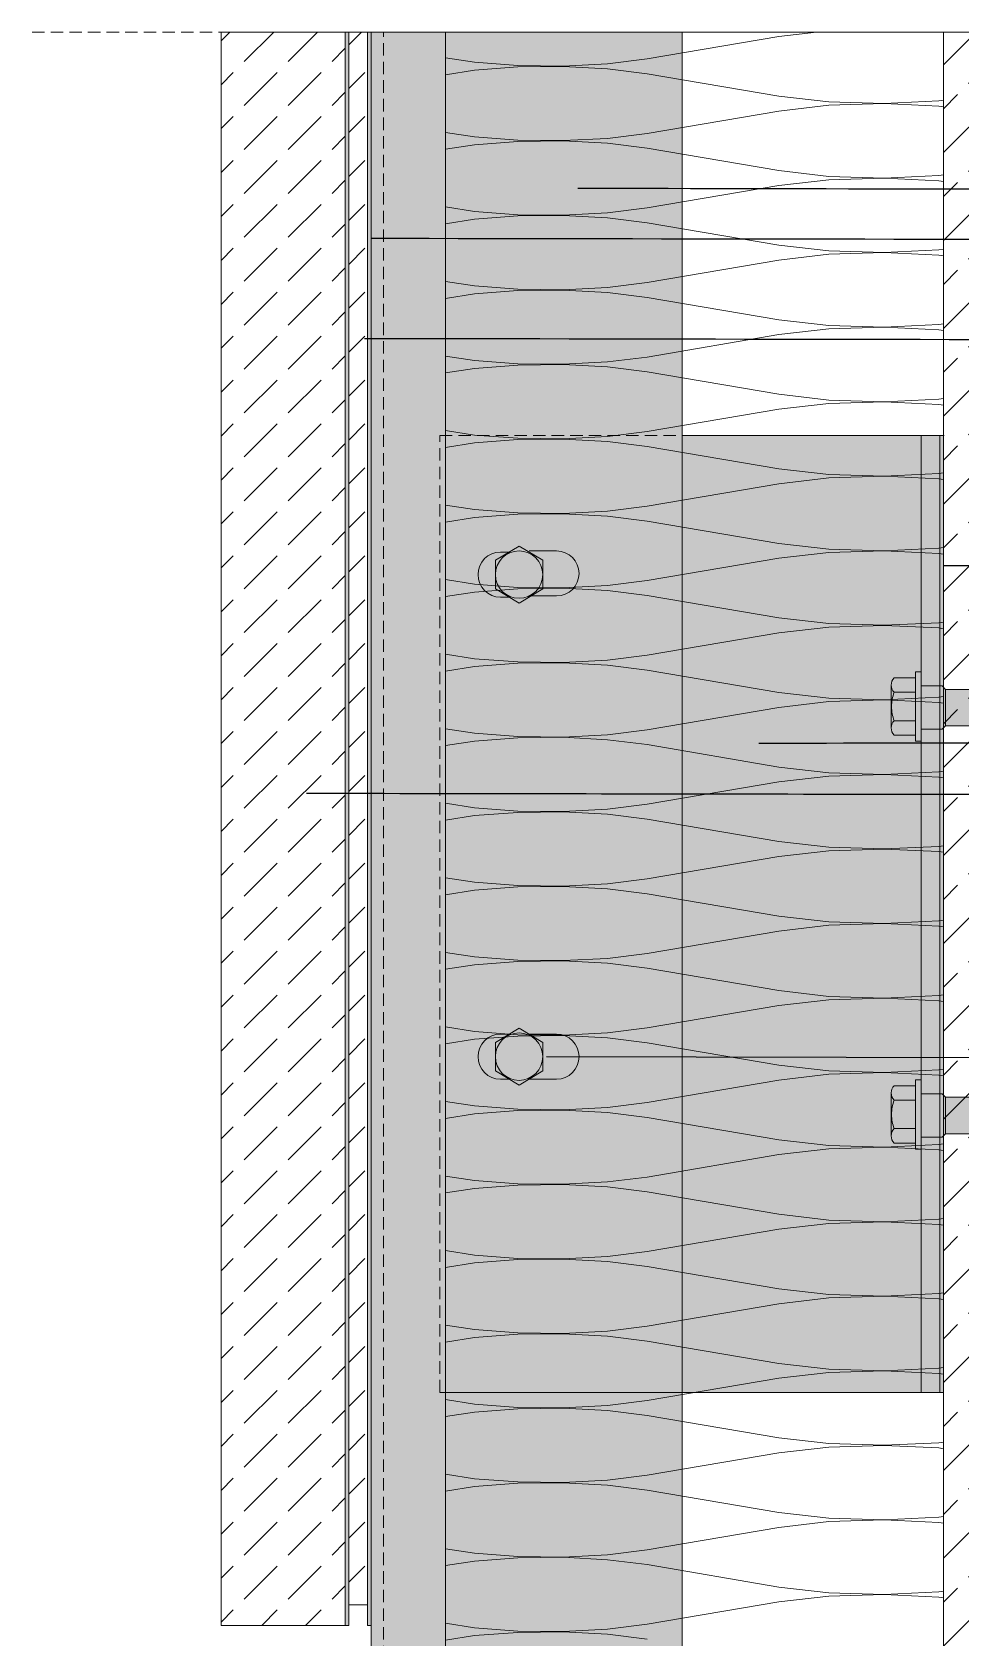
# Model space of a CAD drawing. Extents: x -106882 to -43002, y 22119 to 47619.
# Drawn here: x -47576 to -46080, y 37909 to 40494 of the extents above; entities that cross this region are included whole.
import ezdxf

# ---------------------------------------------------------------- set-up
doc = ezdxf.new("R2010")
doc.units = 0
doc.header["$MEASUREMENT"] = 0
doc.linetypes.add('Hidden Line', pattern=[30, 20, -10])
for name, color, linetype, lineweight, true_color in [('2D - Ogólne_Pen_No__2', 7, 'Continuous', 15, 0x7f7f7f), ('2D Drafting - General_Pen_No__141', 7, 'Continuous', 0, 0xe8e8e8), ('2D Drafting - General_Pen_No__2', 7, 'Continuous', 15, 0x7f7f7f), ('2D Drafting - General_Pen_No__5', 7, 'Continuous', 25, 0x40a5ff), ('2D Drafting - General_Pen_No__61', 7, 'Continuous', 20, 0x6a6a6a), ('2D Drafting - General_Pen_No__81', 7, 'Continuous', 20, 0x6a6a6a), ('Annotation - Label_Pen_No__5', 7, 'Continuous', 25, 0x40a5ff)]:
    doc.layers.add(name, color=color, linetype=linetype, lineweight=lineweight, true_color=true_color)
doc.layers.add('2D Drafting - General_Pen_No__101', color=8, linetype='Continuous', lineweight=13)
doc.layers.add('2D Drafting - General_Pen_No__121', color=255, linetype='Continuous', lineweight=0)
doc.dimstyles.new('GENERATED_STYLE__3', dxfattribs={"dimtxt": 0.18, "dimasz": 91.2, "dimexe": 0.18, "dimexo": 0.0625, "dimgap": 0.09, "dimtad": 0, "dimtih": 1, "dimtoh": 1, "dimdec": 4, "dimzin": 0, "dimdsep": 46, "dimcen": 0.09, "dimadec": 0, "dimazin": 0, "dimtfac": 1, "dimtdec": 4, "dimtmove": 0, "dimatfit": 3, "dimldrblk": 'ARROWHEAD_5', "dimfxl": 0, "dimtolj": 1, "dimtzin": 0, "dimarcsym": 0})
pattern_1 = [(45, (0, 0), (-70.71068, 70.71068), [75, -25]), (45, (7e-15, 70.71), (-70.71068, 70.71068), [75, -25])]

# ---------------------------------------------------------------- blocks, each defined once
blk = doc.blocks.new('*X4')
at = {"layer": '2D Drafting - General_Pen_No__61', "linetype": 'Continuous'}
for p, q in [((-46373.4, 40487), (-46585.7, 40451)), ((-46313.1, 40494), (-46373.4, 40487)), ((-46108.5, 40493.7), (-46110.4, 40494)), ((-46910.3, 40452.6), (-46863.6, 40445.4)), ((-46863.6, 40432.7), (-46910.3, 40425.4)), ((-46863.6, 40445.4), (-46794.2, 40440.1)), ((-46794.2, 40438), (-46863.6, 40432.7)), ((-46794.2, 40440.1), (-46721.1, 40439.3)), ((-46721.1, 40438.8), (-46794.2, 40438)), ((-46721.1, 40439.3), (-46649.8, 40443)), ((-46649.8, 40435), (-46721.1, 40438.8)), ((-46649.8, 40443), (-46585.7, 40451)), ((-46585.7, 40427), (-46649.8, 40435)), ((-46373.4, 40391), (-46585.7, 40427)), ((-46373.4, 40391), (-46293.3, 40381.8)), ((-46293.3, 40376.3), (-46373.4, 40367)), ((-46293.3, 40381.8), (-46204.1, 40379.1)), ((-46204.1, 40379), (-46293.3, 40376.3)), ((-46204.1, 40379.1), (-46116, 40383.3)), ((-46116, 40374.8), (-46204.1, 40379)), ((-46116, 40383.3), (-46108.5, 40384.3)), ((-46373.4, 40367), (-46585.7, 40331)), ((-46108.5, 40373.7), (-46116, 40374.8)), ((-46910.3, 40332.6), (-46863.6, 40325.4)), ((-46863.6, 40325.4), (-46794.2, 40320.1)), ((-46649.8, 40323), (-46585.7, 40331)), ((-46863.6, 40312.7), (-46910.3, 40305.4)), ((-46794.2, 40318), (-46863.6, 40312.7)), ((-46794.2, 40320.1), (-46721.1, 40319.3)), ((-46721.1, 40318.8), (-46794.2, 40318)), ((-46721.1, 40319.3), (-46649.8, 40323)), ((-46649.8, 40315), (-46721.1, 40318.8)), ((-46585.7, 40307), (-46649.8, 40315)), ((-46373.4, 40271), (-46585.7, 40307)), ((-46373.4, 40247), (-46585.7, 40211)), ((-46373.4, 40271), (-46293.3, 40261.8)), ((-46293.3, 40256.3), (-46373.4, 40247)), ((-46293.3, 40261.8), (-46204.1, 40259.1)), ((-46204.1, 40259), (-46293.3, 40256.3)), ((-46204.1, 40259.1), (-46116, 40263.3)), ((-46116, 40254.8), (-46204.1, 40259)), ((-46116, 40263.3), (-46108.5, 40264.3)), ((-46108.5, 40253.7), (-46116, 40254.8)), ((-46910.3, 40212.6), (-46863.6, 40205.4)), ((-46863.6, 40205.4), (-46794.2, 40200.1)), ((-46794.2, 40198), (-46863.6, 40192.7)), ((-46794.2, 40200.1), (-46721.1, 40199.3)), ((-46721.1, 40198.8), (-46794.2, 40198)), ((-46721.1, 40199.3), (-46649.8, 40203)), ((-46649.8, 40195), (-46721.1, 40198.8)), ((-46649.8, 40203), (-46585.7, 40211)), ((-46585.7, 40187), (-46649.8, 40195)), ((-46863.6, 40192.7), (-46910.3, 40185.4)), ((-46373.4, 40151), (-46585.7, 40187)), ((-46373.4, 40151), (-46293.3, 40141.8)), ((-46204.1, 40139.1), (-46116, 40143.3)), ((-46116, 40143.3), (-46108.5, 40144.3)), ((-46373.4, 40127), (-46585.7, 40091)), ((-46293.3, 40136.3), (-46373.4, 40127)), ((-46293.3, 40141.8), (-46204.1, 40139.1)), ((-46204.1, 40139), (-46293.3, 40136.3)), ((-46116, 40134.8), (-46204.1, 40139)), ((-46108.5, 40133.7), (-46116, 40134.8)), ((-46910.3, 40092.6), (-46863.6, 40085.4)), ((-46863.6, 40072.7), (-46910.3, 40065.4)), ((-46863.6, 40085.4), (-46794.2, 40080.1)), ((-46794.2, 40078), (-46863.6, 40072.7)), ((-46794.2, 40080.1), (-46721.1, 40079.3)), ((-46721.1, 40078.8), (-46794.2, 40078)), ((-46721.1, 40079.3), (-46649.8, 40083)), ((-46649.8, 40075), (-46721.1, 40078.8)), ((-46649.8, 40083), (-46585.7, 40091)), ((-46585.7, 40067), (-46649.8, 40075)), ((-46373.4, 40031), (-46585.7, 40067)), ((-46373.4, 40031), (-46293.3, 40021.8)), ((-46293.3, 40016.3), (-46373.4, 40007)), ((-46293.3, 40021.8), (-46204.1, 40019.1)), ((-46204.1, 40019), (-46293.3, 40016.3)), ((-46204.1, 40019.1), (-46116, 40023.3)), ((-46116, 40014.8), (-46204.1, 40019)), ((-46116, 40023.3), (-46108.5, 40024.3)), ((-46108.5, 40013.7), (-46116, 40014.8)), ((-46373.4, 40007), (-46585.7, 39971)), ((-46910.3, 39972.6), (-46863.6, 39965.4)), ((-46863.6, 39965.4), (-46794.2, 39960.1)), ((-46721.1, 39959.3), (-46649.8, 39963)), ((-46649.8, 39963), (-46585.7, 39971)), ((-46863.6, 39952.7), (-46910.3, 39945.4)), ((-46794.2, 39958), (-46863.6, 39952.7)), ((-46794.2, 39960.1), (-46721.1, 39959.3)), ((-46721.1, 39958.8), (-46794.2, 39958)), ((-46649.8, 39955), (-46721.1, 39958.8)), ((-46585.7, 39947), (-46649.8, 39955)), ((-46373.4, 39911), (-46585.7, 39947)), ((-46373.4, 39911), (-46293.3, 39901.8)), ((-46373.4, 39887), (-46585.7, 39851)), ((-46293.3, 39896.3), (-46373.4, 39887)), ((-46293.3, 39901.8), (-46204.1, 39899.1)), ((-46204.1, 39899), (-46293.3, 39896.3)), ((-46204.1, 39899.1), (-46116, 39903.3)), ((-46116, 39894.8), (-46204.1, 39899)), ((-46116, 39903.3), (-46108.5, 39904.3)), ((-46108.5, 39893.7), (-46116, 39894.8)), ((-46910.3, 39852.6), (-46863.6, 39845.4)), ((-46863.6, 39845.4), (-46794.2, 39840.1)), ((-46794.2, 39838), (-46863.6, 39832.7)), ((-46794.2, 39840.1), (-46721.1, 39839.3)), ((-46721.1, 39838.8), (-46794.2, 39838)), ((-46721.1, 39839.3), (-46649.8, 39843)), ((-46649.8, 39835), (-46721.1, 39838.8)), ((-46649.8, 39843), (-46585.7, 39851)), ((-46585.7, 39827), (-46649.8, 39835)), ((-46863.6, 39832.7), (-46910.3, 39825.4)), ((-46373.4, 39791), (-46585.7, 39827)), ((-46373.4, 39791), (-46293.3, 39781.8)), ((-46293.3, 39781.8), (-46204.1, 39779.1)), ((-46204.1, 39779.1), (-46116, 39783.3)), ((-46116, 39783.3), (-46108.5, 39784.3)), ((-46373.4, 39767), (-46585.7, 39731)), ((-46293.3, 39776.3), (-46373.4, 39767)), ((-46204.1, 39779), (-46293.3, 39776.3)), ((-46116, 39774.8), (-46204.1, 39779)), ((-46108.5, 39773.7), (-46116, 39774.8)), ((-46910.3, 39732.6), (-46863.6, 39725.4)), ((-46649.8, 39723), (-46585.7, 39731)), ((-46863.6, 39712.7), (-46910.3, 39705.4)), ((-46863.6, 39725.4), (-46794.2, 39720.1)), ((-46794.2, 39718), (-46863.6, 39712.7)), ((-46794.2, 39720.1), (-46721.1, 39719.3)), ((-46721.1, 39718.8), (-46794.2, 39718)), ((-46721.1, 39719.3), (-46649.8, 39723)), ((-46649.8, 39715), (-46721.1, 39718.8)), ((-46585.7, 39707), (-46649.8, 39715)), ((-46373.4, 39671), (-46585.7, 39707)), ((-46373.4, 39671), (-46293.3, 39661.8)), ((-46293.3, 39656.3), (-46373.4, 39647)), ((-46293.3, 39661.8), (-46204.1, 39659.1)), ((-46204.1, 39659), (-46293.3, 39656.3)), ((-46204.1, 39659.1), (-46116, 39663.3)), ((-46116, 39654.8), (-46204.1, 39659)), ((-46116, 39663.3), (-46108.5, 39664.3)), ((-46108.5, 39653.7), (-46116, 39654.8)), ((-46373.4, 39647), (-46585.7, 39611)), ((-46910.3, 39612.6), (-46863.6, 39605.4)), ((-46863.6, 39605.4), (-46794.2, 39600.1)), ((-46721.1, 39599.3), (-46649.8, 39603)), ((-46649.8, 39603), (-46585.7, 39611)), ((-46863.6, 39592.7), (-46910.3, 39585.4)), ((-46794.2, 39598), (-46863.6, 39592.7)), ((-46794.2, 39600.1), (-46721.1, 39599.3)), ((-46721.1, 39598.8), (-46794.2, 39598)), ((-46649.8, 39595), (-46721.1, 39598.8)), ((-46585.7, 39587), (-46649.8, 39595)), ((-46373.4, 39551), (-46585.7, 39587)), ((-46373.4, 39551), (-46293.3, 39541.8)), ((-46373.4, 39527), (-46585.7, 39491)), ((-46293.3, 39536.3), (-46373.4, 39527)), ((-46293.3, 39541.8), (-46204.1, 39539.1)), ((-46204.1, 39539), (-46293.3, 39536.3)), ((-46204.1, 39539.1), (-46116, 39543.3)), ((-46116, 39534.8), (-46204.1, 39539)), ((-46116, 39543.3), (-46108.5, 39544.3)), ((-46108.5, 39533.7), (-46116, 39534.8)), ((-46910.3, 39492.6), (-46863.6, 39485.4)), ((-46863.6, 39472.7), (-46910.3, 39465.4)), ((-46863.6, 39485.4), (-46794.2, 39480.1)), ((-46794.2, 39478), (-46863.6, 39472.7)), ((-46794.2, 39480.1), (-46721.1, 39479.3)), ((-46721.1, 39478.8), (-46794.2, 39478)), ((-46721.1, 39479.3), (-46649.8, 39483)), ((-46649.8, 39475), (-46721.1, 39478.8)), ((-46649.8, 39483), (-46585.7, 39491)), ((-46585.7, 39467), (-46649.8, 39475)), ((-46373.4, 39431), (-46585.7, 39467)), ((-46373.4, 39431), (-46293.3, 39421.8)), ((-46293.3, 39421.8), (-46204.1, 39419.1)), ((-46204.1, 39419.1), (-46116, 39423.3)), ((-46116, 39423.3), (-46108.5, 39424.3)), ((-46373.4, 39407), (-46585.7, 39371)), ((-46293.3, 39416.3), (-46373.4, 39407)), ((-46204.1, 39419), (-46293.3, 39416.3)), ((-46116, 39414.8), (-46204.1, 39419)), ((-46108.5, 39413.7), (-46116, 39414.8)), ((-46910.3, 39372.6), (-46863.6, 39365.4)), ((-46649.8, 39363), (-46585.7, 39371)), ((-46863.6, 39352.7), (-46910.3, 39345.4)), ((-46863.6, 39365.4), (-46794.2, 39360.1)), ((-46794.2, 39358), (-46863.6, 39352.7)), ((-46794.2, 39360.1), (-46721.1, 39359.3)), ((-46721.1, 39358.8), (-46794.2, 39358)), ((-46721.1, 39359.3), (-46649.8, 39363)), ((-46649.8, 39355), (-46721.1, 39358.8)), ((-46585.7, 39347), (-46649.8, 39355)), ((-46373.4, 39311), (-46585.7, 39347)), ((-46373.4, 39311), (-46293.3, 39301.8)), ((-46293.3, 39296.3), (-46373.4, 39287)), ((-46293.3, 39301.8), (-46204.1, 39299.1)), ((-46204.1, 39299), (-46293.3, 39296.3)), ((-46204.1, 39299.1), (-46116, 39303.3)), ((-46116, 39294.8), (-46204.1, 39299)), ((-46116, 39303.3), (-46108.5, 39304.3)), ((-46108.5, 39293.7), (-46116, 39294.8)), ((-46373.4, 39287), (-46585.7, 39251)), ((-46910.3, 39252.6), (-46863.6, 39245.4)), ((-46863.6, 39245.4), (-46794.2, 39240.1)), ((-46794.2, 39240.1), (-46721.1, 39239.3)), ((-46721.1, 39238.8), (-46794.2, 39238)), ((-46721.1, 39239.3), (-46649.8, 39243)), ((-46649.8, 39235), (-46721.1, 39238.8)), ((-46649.8, 39243), (-46585.7, 39251)), ((-46863.6, 39232.7), (-46910.3, 39225.4)), ((-46794.2, 39238), (-46863.6, 39232.7)), ((-46585.7, 39227), (-46649.8, 39235)), ((-46373.4, 39191), (-46585.7, 39227)), ((-46373.4, 39191), (-46293.3, 39181.8)), ((-46373.4, 39167), (-46585.7, 39131)), ((-46293.3, 39176.3), (-46373.4, 39167)), ((-46293.3, 39181.8), (-46204.1, 39179.1)), ((-46204.1, 39179), (-46293.3, 39176.3)), ((-46204.1, 39179.1), (-46116, 39183.3)), ((-46116, 39174.8), (-46204.1, 39179)), ((-46116, 39183.3), (-46108.5, 39184.3)), ((-46108.5, 39173.7), (-46116, 39174.8)), ((-46910.3, 39132.6), (-46863.6, 39125.4)), ((-46863.6, 39112.7), (-46910.3, 39105.4)), ((-46863.6, 39125.4), (-46794.2, 39120.1)), ((-46794.2, 39118), (-46863.6, 39112.7)), ((-46794.2, 39120.1), (-46721.1, 39119.3)), ((-46721.1, 39118.8), (-46794.2, 39118)), ((-46721.1, 39119.3), (-46649.8, 39123)), ((-46649.8, 39115), (-46721.1, 39118.8)), ((-46649.8, 39123), (-46585.7, 39131)), ((-46585.7, 39107), (-46649.8, 39115)), ((-46373.4, 39071), (-46585.7, 39107)), ((-46373.4, 39071), (-46293.3, 39061.8)), ((-46293.3, 39061.8), (-46204.1, 39059.1)), ((-46204.1, 39059), (-46293.3, 39056.3)), ((-46204.1, 39059.1), (-46116, 39063.3)), ((-46116, 39054.8), (-46204.1, 39059)), ((-46116, 39063.3), (-46108.5, 39064.3)), ((-46373.4, 39047), (-46585.7, 39011)), ((-46293.3, 39056.3), (-46373.4, 39047)), ((-46108.5, 39053.7), (-46116, 39054.8)), ((-46910.3, 39012.6), (-46863.6, 39005.4)), ((-46649.8, 39003), (-46585.7, 39011)), ((-46863.6, 38992.7), (-46910.3, 38985.4)), ((-46863.6, 39005.4), (-46794.2, 39000.1)), ((-46794.2, 38998), (-46863.6, 38992.7)), ((-46794.2, 39000.1), (-46721.1, 38999.3)), ((-46721.1, 38998.8), (-46794.2, 38998)), ((-46721.1, 38999.3), (-46649.8, 39003)), ((-46649.8, 38995), (-46721.1, 38998.8)), ((-46585.7, 38987), (-46649.8, 38995)), ((-46373.4, 38951), (-46585.7, 38987)), ((-46373.4, 38951), (-46293.3, 38941.8)), ((-46293.3, 38936.3), (-46373.4, 38927)), ((-46293.3, 38941.8), (-46204.1, 38939.1)), ((-46204.1, 38939), (-46293.3, 38936.3)), ((-46204.1, 38939.1), (-46116, 38943.3)), ((-46116, 38934.8), (-46204.1, 38939)), ((-46116, 38943.3), (-46108.5, 38944.3)), ((-46108.5, 38933.7), (-46116, 38934.8)), ((-46373.4, 38927), (-46585.7, 38891)), ((-46910.3, 38892.6), (-46863.6, 38885.4)), ((-46863.6, 38885.4), (-46794.2, 38880.1)), ((-46794.2, 38878), (-46863.6, 38872.7)), ((-46794.2, 38880.1), (-46721.1, 38879.3)), ((-46721.1, 38878.8), (-46794.2, 38878)), ((-46721.1, 38879.3), (-46649.8, 38883)), ((-46649.8, 38875), (-46721.1, 38878.8)), ((-46649.8, 38883), (-46585.7, 38891)), ((-46863.6, 38872.7), (-46910.3, 38865.4)), ((-46585.7, 38867), (-46649.8, 38875)), ((-46373.4, 38831), (-46585.7, 38867)), ((-46373.4, 38831), (-46293.3, 38821.8)), ((-46373.4, 38807), (-46585.7, 38771)), ((-46293.3, 38816.3), (-46373.4, 38807)), ((-46293.3, 38821.8), (-46204.1, 38819.1)), ((-46204.1, 38819), (-46293.3, 38816.3)), ((-46204.1, 38819.1), (-46116, 38823.3)), ((-46116, 38814.8), (-46204.1, 38819)), ((-46116, 38823.3), (-46108.5, 38824.3)), ((-46108.5, 38813.7), (-46116, 38814.8)), ((-46910.3, 38772.6), (-46863.6, 38765.4)), ((-46863.6, 38752.7), (-46910.3, 38745.4)), ((-46863.6, 38765.4), (-46794.2, 38760.1)), ((-46794.2, 38758), (-46863.6, 38752.7)), ((-46794.2, 38760.1), (-46721.1, 38759.3)), ((-46721.1, 38758.8), (-46794.2, 38758)), ((-46721.1, 38759.3), (-46649.8, 38763)), ((-46649.8, 38755), (-46721.1, 38758.8)), ((-46649.8, 38763), (-46585.7, 38771)), ((-46585.7, 38747), (-46649.8, 38755)), ((-46373.4, 38711), (-46585.7, 38747)), ((-46373.4, 38711), (-46293.3, 38701.8)), ((-46293.3, 38696.3), (-46373.4, 38687)), ((-46293.3, 38701.8), (-46204.1, 38699.1)), ((-46204.1, 38699), (-46293.3, 38696.3)), ((-46204.1, 38699.1), (-46116, 38703.3)), ((-46116, 38694.8), (-46204.1, 38699)), ((-46116, 38703.3), (-46108.5, 38704.3)), ((-46373.4, 38687), (-46585.7, 38651)), ((-46108.5, 38693.7), (-46116, 38694.8)), ((-46910.3, 38652.6), (-46863.6, 38645.4)), ((-46863.6, 38645.4), (-46794.2, 38640.1)), ((-46649.8, 38643), (-46585.7, 38651)), ((-46863.6, 38632.7), (-46910.3, 38625.4)), ((-46794.2, 38638), (-46863.6, 38632.7)), ((-46794.2, 38640.1), (-46721.1, 38639.3)), ((-46721.1, 38638.8), (-46794.2, 38638)), ((-46721.1, 38639.3), (-46649.8, 38643)), ((-46649.8, 38635), (-46721.1, 38638.8)), ((-46585.7, 38627), (-46649.8, 38635)), ((-46373.4, 38591), (-46585.7, 38627)), ((-46373.4, 38567), (-46585.7, 38531)), ((-46373.4, 38591), (-46293.3, 38581.8)), ((-46293.3, 38576.3), (-46373.4, 38567)), ((-46293.3, 38581.8), (-46204.1, 38579.1)), ((-46204.1, 38579), (-46293.3, 38576.3)), ((-46204.1, 38579.1), (-46116, 38583.3)), ((-46116, 38574.8), (-46204.1, 38579)), ((-46116, 38583.3), (-46108.5, 38584.3)), ((-46108.5, 38573.7), (-46116, 38574.8)), ((-46910.3, 38532.6), (-46863.6, 38525.4)), ((-46863.6, 38525.4), (-46794.2, 38520.1)), ((-46794.2, 38518), (-46863.6, 38512.7)), ((-46794.2, 38520.1), (-46721.1, 38519.3)), ((-46721.1, 38518.8), (-46794.2, 38518)), ((-46721.1, 38519.3), (-46649.8, 38523)), ((-46649.8, 38515), (-46721.1, 38518.8)), ((-46649.8, 38523), (-46585.7, 38531)), ((-46585.7, 38507), (-46649.8, 38515)), ((-46863.6, 38512.7), (-46910.3, 38505.4)), ((-46373.4, 38471), (-46585.7, 38507)), ((-46373.4, 38471), (-46293.3, 38461.8)), ((-46204.1, 38459.1), (-46116, 38463.3)), ((-46116, 38463.3), (-46108.5, 38464.3)), ((-46373.4, 38447), (-46585.7, 38411)), ((-46293.3, 38456.3), (-46373.4, 38447)), ((-46293.3, 38461.8), (-46204.1, 38459.1)), ((-46204.1, 38459), (-46293.3, 38456.3)), ((-46116, 38454.8), (-46204.1, 38459)), ((-46108.5, 38453.7), (-46116, 38454.8)), ((-46910.3, 38412.6), (-46863.6, 38405.4)), ((-46863.6, 38392.7), (-46910.3, 38385.4)), ((-46863.6, 38405.4), (-46794.2, 38400.1)), ((-46794.2, 38398), (-46863.6, 38392.7)), ((-46794.2, 38400.1), (-46721.1, 38399.3)), ((-46721.1, 38398.8), (-46794.2, 38398)), ((-46721.1, 38399.3), (-46649.8, 38403)), ((-46649.8, 38395), (-46721.1, 38398.8)), ((-46649.8, 38403), (-46585.7, 38411)), ((-46585.7, 38387), (-46649.8, 38395)), ((-46373.4, 38351), (-46585.7, 38387)), ((-46373.4, 38351), (-46293.3, 38341.8)), ((-46293.3, 38336.3), (-46373.4, 38327)), ((-46293.3, 38341.8), (-46204.1, 38339.1)), ((-46204.1, 38339), (-46293.3, 38336.3)), ((-46204.1, 38339.1), (-46116, 38343.3)), ((-46116, 38334.8), (-46204.1, 38339)), ((-46116, 38343.3), (-46108.5, 38344.3)), ((-46108.5, 38333.7), (-46116, 38334.8)), ((-46373.4, 38327), (-46585.7, 38291)), ((-46910.3, 38292.6), (-46863.6, 38285.4)), ((-46863.6, 38285.4), (-46794.2, 38280.1)), ((-46721.1, 38279.3), (-46649.8, 38283)), ((-46649.8, 38283), (-46585.7, 38291)), ((-46863.6, 38272.7), (-46910.3, 38265.4)), ((-46794.2, 38278), (-46863.6, 38272.7)), ((-46794.2, 38280.1), (-46721.1, 38279.3)), ((-46721.1, 38278.8), (-46794.2, 38278)), ((-46649.8, 38275), (-46721.1, 38278.8)), ((-46585.7, 38267), (-46649.8, 38275)), ((-46373.4, 38231), (-46585.7, 38267)), ((-46373.4, 38231), (-46293.3, 38221.8)), ((-46373.4, 38207), (-46585.7, 38171)), ((-46293.3, 38216.3), (-46373.4, 38207)), ((-46293.3, 38221.8), (-46204.1, 38219.1)), ((-46204.1, 38219), (-46293.3, 38216.3)), ((-46204.1, 38219.1), (-46116, 38223.3)), ((-46116, 38214.8), (-46204.1, 38219)), ((-46116, 38223.3), (-46108.5, 38224.3)), ((-46108.5, 38213.7), (-46116, 38214.8)), ((-46910.3, 38172.6), (-46863.6, 38165.4)), ((-46863.6, 38165.4), (-46794.2, 38160.1)), ((-46794.2, 38158), (-46863.6, 38152.7)), ((-46794.2, 38160.1), (-46721.1, 38159.3)), ((-46721.1, 38158.8), (-46794.2, 38158)), ((-46721.1, 38159.3), (-46649.8, 38163)), ((-46649.8, 38155), (-46721.1, 38158.8)), ((-46649.8, 38163), (-46585.7, 38171)), ((-46585.7, 38147), (-46649.8, 38155)), ((-46863.6, 38152.7), (-46910.3, 38145.4)), ((-46373.4, 38111), (-46585.7, 38147)), ((-46373.4, 38111), (-46293.3, 38101.8)), ((-46293.3, 38101.8), (-46204.1, 38099.1)), ((-46204.1, 38099.1), (-46116, 38103.3)), ((-46116, 38103.3), (-46108.5, 38104.3)), ((-46373.4, 38087), (-46585.7, 38051)), ((-46293.3, 38096.3), (-46373.4, 38087)), ((-46204.1, 38099), (-46293.3, 38096.3)), ((-46116, 38094.8), (-46204.1, 38099)), ((-46108.5, 38093.7), (-46116, 38094.8)), ((-46910.3, 38052.6), (-46863.6, 38045.4)), ((-46649.8, 38043), (-46585.7, 38051)), ((-46863.6, 38032.7), (-46910.3, 38025.4)), ((-46863.6, 38045.4), (-46794.2, 38040.1)), ((-46794.2, 38038), (-46863.6, 38032.7)), ((-46794.2, 38040.1), (-46721.1, 38039.3)), ((-46721.1, 38038.8), (-46794.2, 38038)), ((-46721.1, 38039.3), (-46649.8, 38043)), ((-46649.8, 38035), (-46721.1, 38038.8)), ((-46585.7, 38027), (-46649.8, 38035)), ((-46373.4, 37991), (-46585.7, 38027)), ((-46373.4, 37991), (-46293.3, 37981.8)), ((-46293.3, 37976.3), (-46373.4, 37967)), ((-46293.3, 37981.8), (-46204.1, 37979.1)), ((-46204.1, 37979), (-46293.3, 37976.3)), ((-46204.1, 37979.1), (-46116, 37983.3)), ((-46116, 37974.8), (-46204.1, 37979)), ((-46116, 37983.3), (-46108.5, 37984.3)), ((-46108.5, 37973.7), (-46116, 37974.8)), ((-46373.4, 37967), (-46585.7, 37931)), ((-46910.3, 37932.6), (-46863.6, 37925.4)), ((-46863.6, 37925.4), (-46794.2, 37920.1)), ((-46721.1, 37919.3), (-46649.8, 37923)), ((-46649.8, 37923), (-46585.7, 37931)), ((-46863.6, 37912.7), (-46910.3, 37905.4)), ((-46794.2, 37918), (-46863.6, 37912.7)), ((-46794.2, 37920.1), (-46721.1, 37919.3)), ((-46721.1, 37918.8), (-46794.2, 37918)), ((-46649.8, 37915), (-46721.1, 37918.8)), ((-46585.7, 37907), (-46649.8, 37915))]:
    blk.add_line(p, q, dxfattribs=at)
blk = doc.blocks.new('Fill_2')
at = {"layer": '2D Drafting - General_Pen_No__2', "linetype": 'Continuous'}
for p, q in [((-46910.3, 40494), (-46910.3, 36774.4)), ((-46108.5, 40494), (-46910.3, 40494)), ((-46108.5, 36774.4), (-46108.5, 40494))]:
    blk.add_line(p, q, dxfattribs=at)
at = {"layer": '2D Drafting - General_Pen_No__61', "linetype": 'Continuous'}
blk.add_blockref('*X4', (0, 0), dxfattribs=at)
blk = doc.blocks.new('ARROWHEAD_5')
at = {"color": 0, "linetype": 'Continuous', "lineweight": 0}
blk.add_line((0, 0), (-1, 0), dxfattribs=at)
blk.add_solid([(-1, 0.2679), (0, 0), (-1, -0.2679), (-1, 0.2679)], dxfattribs=at)

msp = doc.modelspace()

# ---------------------------------------------------------------- hatches: boundary and pattern name
at = {"layer": '2D Drafting - General_Pen_No__101', "linetype": 'Continuous'}
for points in [[(-47071.91, 40494), (-47071.91, 37929.12), (-47066.12, 37929.12), (-47066.12, 40494)], [(-47036.12, 40494), (-47036.12, 37929.12), (-47030.34, 37929.12), (-47030.34, 40494)], [(-47030.34, 40494), (-47036.12, 40494), (-47036.12, 37929.12), (-47030.34, 37929.12)], [(-46114.28, 39844.92), (-46114.28, 38304.35), (-46108.5, 38304.35), (-46108.5, 39844.92)]]:
    msp.add_hatch(color=256, dxfattribs=at).paths.add_polyline_path(points, flags=0)
at = {"layer": '2D Drafting - General_Pen_No__121', "linetype": 'Continuous'}
for points in [[(-46153.6, 39431.34), (-46187.78, 39431.34, -0.4195601), (-46187.78, 39454.64), (-46153.6, 39454.64)], [(-46144.28, 39408.43), (-46144.28, 39352.51), (-46153.6, 39352.51), (-46153.6, 39408.43), (-46153.6, 39464.35), (-46144.28, 39464.35)], [(-46192.05, 39408.43, 0.092424), (-46187.78, 39385.52, 0.201281), (-46192.67, 39373.87), (-46192.67, 39442.99, 0.201281), (-46187.78, 39431.34, 0.092424)], [(-46153.6, 39385.52), (-46187.78, 39385.52, -0.092424), (-46192.05, 39408.43, -0.092424), (-46187.78, 39431.34), (-46153.6, 39431.34), (-46153.6, 39408.43)], [(-46144.28, 39371.75), (-46144.28, 39410.27), (-46144.28, 39441.43), (-46114.28, 39441.43), (-46114.28, 39407.35), (-46114.28, 39371.75)], [(-46114.28, 39371.75), (-46144.28, 39371.75), (-46144.28, 39410.27), (-46144.28, 39441.43), (-46114.28, 39441.43), (-46114.28, 39406.4)], [(-46114.28, 39371.75), (-46110.6, 39371.75), (-46105.18, 39377.17), (-46105.18, 39436.01), (-46110.6, 39441.43), (-46114.28, 39441.43)], [(-46105.18, 39377.17), (-46105.18, 39436.01), (-46055.44, 39436.01), (-46055.44, 39377.17)], [(-46153.6, 39362.22), (-46187.78, 39362.22, -0.4195601), (-46187.78, 39385.52), (-46153.6, 39385.52)], [(-46144.28, 38751.75), (-46144.28, 38695.83), (-46153.6, 38695.83), (-46153.6, 38751.75), (-46153.6, 38807.67), (-46144.28, 38807.67)], [(-46153.6, 38774.66), (-46187.78, 38774.66, -0.4195601), (-46187.78, 38797.96), (-46153.6, 38797.96)], [(-46192.05, 38751.75, 0.092424), (-46187.78, 38728.84, 0.201281), (-46192.67, 38717.19), (-46192.67, 38786.31, 0.201281), (-46187.78, 38774.66, 0.092424)], [(-46153.6, 38728.84), (-46187.78, 38728.84, -0.092424), (-46192.05, 38751.75, -0.092424), (-46187.78, 38774.66), (-46153.6, 38774.66), (-46153.6, 38751.75)], [(-46144.28, 38715.07), (-46144.28, 38751.75), (-46144.28, 38784.74), (-46114.28, 38784.74), (-46114.28, 38748.82), (-46114.28, 38715.07)], [(-46114.28, 38715.07), (-46144.28, 38715.07), (-46144.28, 38751.75), (-46144.28, 38784.74), (-46114.28, 38784.74), (-46114.28, 38747.87)], [(-46114.28, 38715.17), (-46114.28, 38784.74), (-46110.77, 38784.74), (-46110.77, 38715.17)], [(-46110.77, 38715.17), (-46110.77, 38784.74), (-46110.6, 38784.74), (-46105.18, 38779.33), (-46105.18, 38720.58), (-46110.6, 38715.17)], [(-46105.18, 38720.48), (-46105.18, 38779.33), (-46055.44, 38779.33), (-46055.44, 38720.48)], [(-46153.6, 38705.54), (-46187.78, 38705.54, -0.4195601), (-46187.78, 38728.84), (-46153.6, 38728.84)]]:
    msp.add_hatch(color=256, dxfattribs=at).paths.add_polyline_path(points, flags=0)
at = {"layer": '2D Drafting - General_Pen_No__141', "linetype": 'Continuous'}
for points in [[(-47030.34, 40494), (-47030.34, 37126.39), (-46529.28, 37126.39), (-46529.28, 39125.01), (-46529.28, 39266.52), (-46529.28, 39286.52), (-46529.28, 39413.17), (-46529.28, 40494)], [(-46529.28, 39844.92), (-46114.28, 39844.92), (-46114.28, 38304.35), (-46529.28, 38304.35)]]:
    msp.add_hatch(color=256, dxfattribs=at).paths.add_polyline_path(points, flags=0)
at = {"layer": '2D Drafting - General_Pen_No__5', "linetype": 'Continuous'}
h = msp.add_hatch(dxfattribs=at)
h.set_pattern_fill('Beton', color=256, style=0, pattern_type=2)
h.set_pattern_definition(pattern_1)
h.paths.add_polyline_path([(-47036.12, 37962.41), (-47066.12, 37962.41), (-47066.12, 40494), (-47036.12, 40494)], flags=0)
at = {"layer": '2D Drafting - General_Pen_No__81', "linetype": 'Continuous'}
h = msp.add_hatch(dxfattribs=at)
h.set_pattern_fill('Beton', color=256, style=0, pattern_type=2)
h.set_pattern_definition(pattern_1)
h.paths.add_polyline_path([(-47271.91, 40494), (-47071.91, 40494), (-47071.91, 37929.12), (-47271.91, 37929.12)], flags=0)
h = msp.add_hatch(dxfattribs=at)
h.set_pattern_fill('Solid___Dashed', color=256, style=0, pattern_type=2)
h.set_pattern_definition([(45, (0, 0), (-70.71068, 70.71068), []), (45, (-35.36, 35.36), (-70.71068, 70.71068), [75, -25])])
h.paths.add_polyline_path([(-46108.5, 40494), (-45781.37, 40494), (-45781.37, 36774.38), (-46108.5, 36774.38), (-46108.5, 39190.49), (-46108.5, 39294.63), (-46108.5, 39844.92), (-46108.5, 39942.27)], flags=0)

# ---------------------------------------------------------------- linework, layer by layer
at = {"layer": '2D - Ogólne_Pen_No__2', "linetype": 'Continuous'}
for p, q in [((-46114.28, 39441.43), (-46114.28, 39406.4)), ((-46110.6, 39441.43), (-46114.28, 39441.43)), ((-46105.18, 39436.01), (-46110.6, 39441.43)), ((-46055.44, 39436.01), (-46105.18, 39436.01)), ((-46105.18, 39436.01), (-46105.18, 39377.17)), ((-46114.28, 39371.85), (-46114.28, 39407.44)), ((-46114.28, 39371.75), (-46114.28, 39407.35)), ((-46110.6, 39371.75), (-46114.28, 39371.75)), ((-46105.18, 39377.17), (-46110.6, 39371.75)), ((-46055.44, 39377.17), (-46105.18, 39377.17)), ((-46110.6, 38784.74), (-46114.28, 38784.74)), ((-46105.18, 38779.33), (-46110.6, 38784.74)), ((-46055.44, 38779.33), (-46105.18, 38779.33)), ((-46105.18, 38779.33), (-46105.18, 38720.48)), ((-46110.6, 38715.17), (-46114.28, 38715.17)), ((-46110.6, 38715.07), (-46114.28, 38715.07)), ((-46105.18, 38720.58), (-46110.6, 38715.17)), ((-46105.18, 38720.48), (-46110.6, 38715.07)), ((-46055.44, 38720.48), (-46105.18, 38720.48))]:
    msp.add_line(p, q, dxfattribs=at)
at = {"layer": '2D Drafting - General_Pen_No__2', "linetype": 'Hidden Line'}
for p, q in [((-47576.35, 40494), (-45287.91, 40494)), ((-47010.34, 37126.39), (-47010.34, 40494)), ((-46919.48, 38304.35), (-46919.48, 39844.92)), ((-46919.48, 39844.92), (-46529.28, 39844.92)), ((-46919.48, 38304.35), (-46529.28, 38304.35))]:
    msp.add_line(p, q, dxfattribs=at)
at = {"layer": '2D Drafting - General_Pen_No__2', "linetype": 'Continuous'}
for p, q in [((-47036.12, 40494), (-47066.12, 40494)), ((-47066.12, 40374), (-47066.12, 40494)), ((-47036.12, 40494), (-47036.12, 40374)), ((-46529.28, 39844.92), (-46107.44, 39844.92)), ((-46144.28, 38304.35), (-46144.28, 39844.92)), ((-46114.28, 38304.35), (-46114.28, 39844.92)), ((-46830.14, 39643.73), (-46791.97, 39666.73)), ((-46808.08, 39657.02), (-46821.83, 39657.02)), ((-46753.8, 39643.73), (-46791.97, 39666.73)), ((-46731.66, 39658.89), (-46775.86, 39658.89)), ((-46830.14, 39643.73), (-46830.14, 39597.73)), ((-46753.8, 39643.73), (-46753.8, 39597.73)), ((-46830.14, 39597.73), (-46791.97, 39574.73)), ((-46821.83, 39584.44), (-46808.08, 39584.44)), ((-46753.8, 39597.73), (-46791.97, 39574.73)), ((-46775.86, 39586.31), (-46731.66, 39586.31)), ((-46187.78, 39454.64), (-46153.6, 39454.64)), ((-46153.6, 39408.43), (-46153.6, 39464.35)), ((-46153.6, 39464.35), (-46144.28, 39464.35)), ((-46144.28, 39464.35), (-46144.28, 39408.43)), ((-46192.67, 39373.87), (-46192.67, 39442.99)), ((-46187.78, 39431.34), (-46153.6, 39431.34)), ((-46144.28, 39441.43), (-46114.28, 39441.43)), ((-46153.6, 39408.43), (-46153.6, 39352.51)), ((-46144.28, 39352.51), (-46144.28, 39408.43)), ((-46187.78, 39385.52), (-46153.6, 39385.52)), ((-46144.28, 39371.75), (-46114.28, 39371.75)), ((-46187.78, 39362.22), (-46153.6, 39362.22)), ((-46153.6, 39352.51), (-46144.28, 39352.51)), ((-46830.14, 38867.76), (-46791.97, 38890.76)), ((-46808.08, 38881.05), (-46821.83, 38881.05)), ((-46753.8, 38867.76), (-46791.97, 38890.76)), ((-46731.66, 38881.05), (-46775.86, 38881.05)), ((-46830.14, 38867.76), (-46830.14, 38821.76)), ((-46753.8, 38867.76), (-46753.8, 38821.76)), ((-46830.14, 38821.76), (-46791.97, 38798.76)), ((-46821.83, 38808.47), (-46808.08, 38808.47)), ((-46753.8, 38821.76), (-46791.97, 38798.76)), ((-46775.86, 38808.47), (-46731.66, 38808.47)), ((-46153.6, 38751.75), (-46153.6, 38807.67)), ((-46153.6, 38807.67), (-46144.28, 38807.67)), ((-46144.28, 38807.67), (-46144.28, 38751.75)), ((-46192.67, 38717.19), (-46192.67, 38786.31)), ((-46187.78, 38797.96), (-46153.6, 38797.96)), ((-46187.78, 38774.66), (-46153.6, 38774.66)), ((-46144.28, 38784.74), (-46114.28, 38784.74)), ((-46153.6, 38751.75), (-46153.6, 38695.83)), ((-46144.28, 38695.83), (-46144.28, 38751.75)), ((-46187.78, 38728.84), (-46153.6, 38728.84)), ((-46187.78, 38705.54), (-46153.6, 38705.54)), ((-46153.6, 38695.83), (-46144.28, 38695.83)), ((-46144.28, 38715.07), (-46114.28, 38715.07)), ((-46114.28, 38304.35), (-46919.48, 38304.35)), ((-46777.63, 38304.35), (-46114.28, 38304.35))]:
    msp.add_line(p, q, dxfattribs=at)
at = {"layer": '2D Drafting - General_Pen_No__2', "linetype": 'Continuous', "flags": 128}
for points in [[(-47271.91, 40494), (-47071.91, 40494), (-47071.91, 37929.12), (-47271.91, 37929.12)], [(-47071.91, 40494), (-47071.91, 37929.12), (-47066.12, 37929.12), (-47066.12, 40494)], [(-47036.12, 37962.41), (-47066.12, 37962.41), (-47066.12, 40494), (-47036.12, 40494)], [(-47036.12, 40494), (-47036.12, 37929.12), (-47030.34, 37929.12), (-47030.34, 40494)], [(-47030.34, 40494), (-47036.12, 40494), (-47036.12, 37929.12), (-47030.34, 37929.12)], [(-47030.34, 40494), (-47030.34, 37126.39), (-46529.28, 37126.39), (-46529.28, 39125.01), (-46529.28, 39266.52), (-46529.28, 39286.52), (-46529.28, 39413.17), (-46529.28, 40494)], [(-46108.5, 40494), (-45781.37, 40494), (-45781.37, 36774.38), (-46108.5, 36774.38), (-46108.5, 39190.49), (-46108.5, 39294.63), (-46108.5, 39844.92), (-46108.5, 39942.27)], [(-46529.28, 39844.92), (-46114.28, 39844.92), (-46114.28, 38304.35), (-46529.28, 38304.35)], [(-46114.28, 39844.92), (-46114.28, 38304.35), (-46108.5, 38304.35), (-46108.5, 39844.92)]]:
    msp.add_lwpolyline(points, close=True, dxfattribs=at)
at = {"layer": '2D Drafting - General_Pen_No__2', "linetype": 'Continuous'}
for centre in [(-46791.97, 39620.73), (-46791.97, 38844.76)]:
    msp.add_circle(centre, 38.17, dxfattribs=at)
for centre, radius, start, end in [((-46821.83, 39620.73), 36.29, 90, 270), ((-46731.66, 39622.6), 36.29, 270, 90), ((-46176.34, 39442.99), 16.33, 134.47805, 225.52195), ((-46128.47, 39408.43), 63.58, 158.87798, 180), ((-46128.47, 39408.43), 63.58, 180, 201.12202), ((-46176.34, 39373.87), 16.33, 134.47805, 225.52195), ((-46821.83, 38844.76), 36.29, 90, 270), ((-46731.66, 38844.76), 36.29, 270, 90), ((-46176.34, 38786.31), 16.33, 134.47805, 225.52195), ((-46128.47, 38751.75), 63.58, 158.87798, 180), ((-46128.47, 38751.75), 63.58, 180, 201.12202), ((-46176.34, 38717.19), 16.33, 134.47805, 225.52195)]:
    msp.add_arc(centre, radius, start, end, dxfattribs=at)

# ---------------------------------------------------------------- block references
at = {"layer": '2D Drafting - General_Pen_No__61', "linetype": 'Continuous'}
msp.add_blockref('Fill_2', (0, 0), dxfattribs=at)

# ---------------------------------------------------------------- leaders
at = {"layer": 'Annotation - Label_Pen_No__5', "linetype": 'Continuous', "path_type": 1, "annotation_type": 0, "has_hookline": 1, "hookline_direction": 0}
for points, text_width in [([(-46697.49, 40242.84), (-45533.81, 40240.47)], 226.8), ([(-47030.34, 40162.24), (-45533.81, 40159.87)], 459.84), ([(-47040.95, 40001.03), (-45533.81, 39998.42)], 255.36), ([(-46108.5, 39635.5), (-45533.81, 39632.89)], 381.81), ([(-46405.75, 39349.46), (-45533.81, 39350.94)], 265.44), ([(-47134.21, 39268.85), (-45533.81, 39266.25)], 298.35)]:
    msp.add_leader(points, dimstyle='GENERATED_STYLE__3', dxfattribs=dict(at, text_width=text_width))
at = {"layer": 'Annotation - Label_Pen_No__5', "linetype": 'Continuous', "annotation_type": 0, "has_hookline": 1, "hookline_direction": 0, "text_width": 174.66}
msp.add_leader([(-46747.75, 38844.76), (-45533.81, 38842.15)], dimstyle='GENERATED_STYLE__3', dxfattribs=at)

doc.saveas('drawing.dxf')
